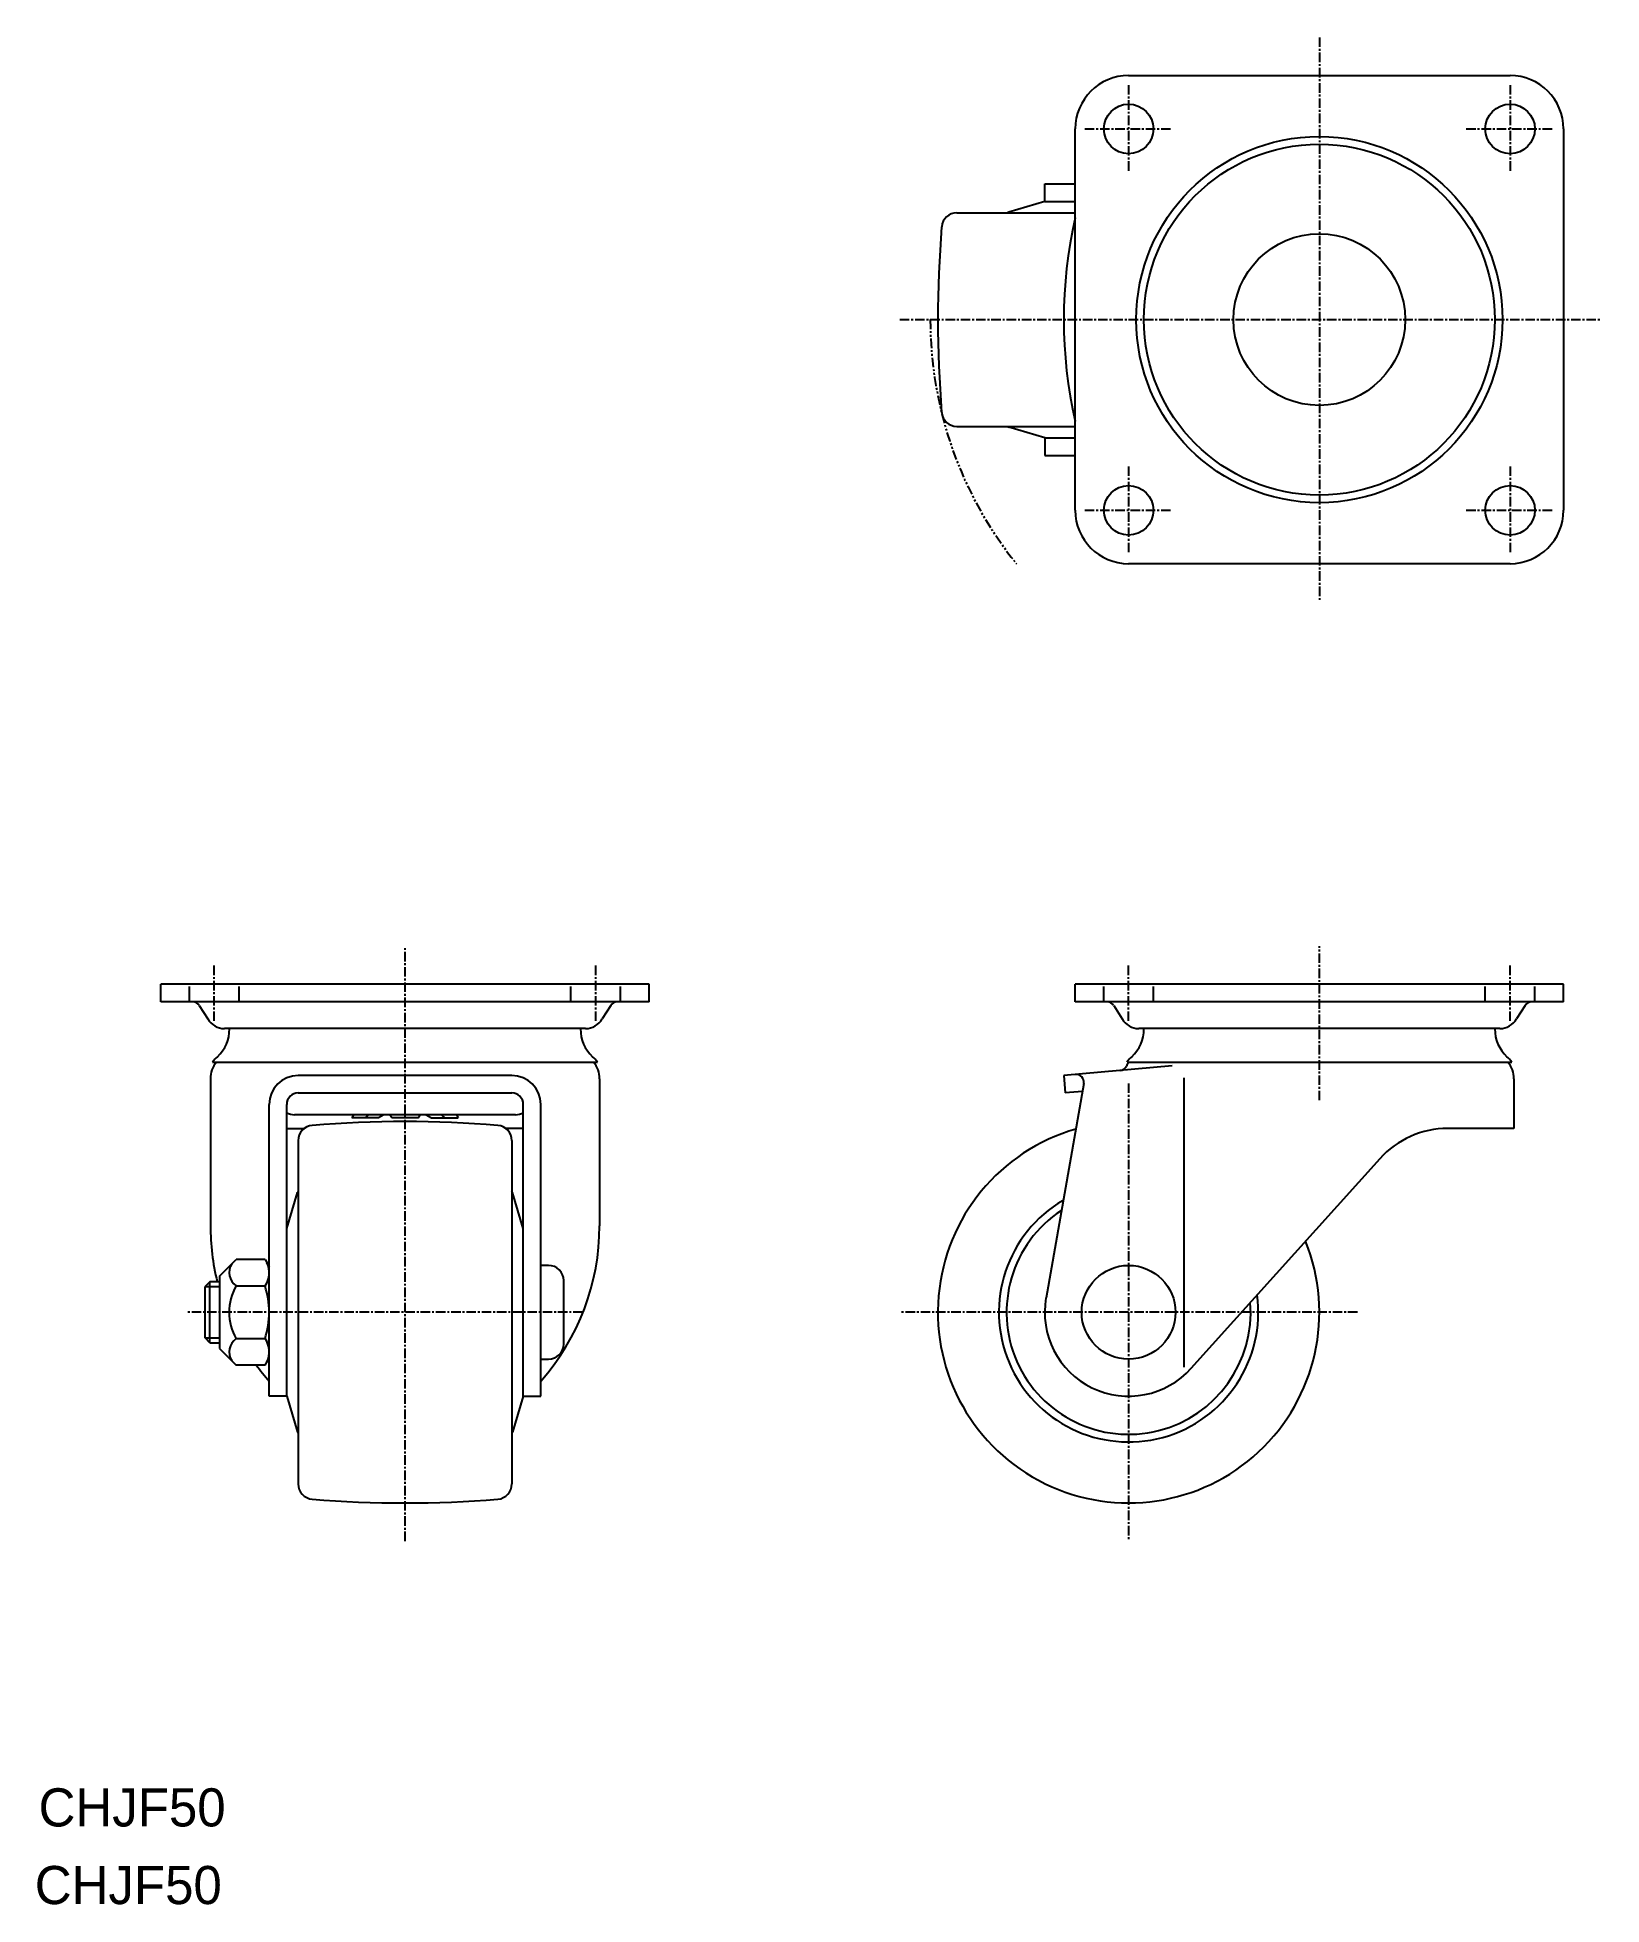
# Model space of a CAD drawing. Extents: x 0 to 205, y 0 to 245.
import ezdxf

# ---------------------------------------------------------------- set-up
doc = ezdxf.new("R2010")
doc.units = 0
for name, pattern in [('CENTER', [2, 1.25, -0.25, 0.25, -0.25]), ('DASHED', [3.5, 2, -1.5]), ('PHANTOM', [2.5, 1.25, -0.25, 0.25, -0.25, 0.25, -0.25])]:
    doc.linetypes.add(name, pattern=pattern)
doc.layers.get('0').update_dxf_attribs({"linetype": 'CONTINUOUS'})
doc.layers.add('CENTER', color=1, linetype='CENTER')

msp = doc.modelspace()

# ---------------------------------------------------------------- linework, layer by layer
at = {"color": 7, "linetype": 'CONTINUOUS'}
for p, q in [((143.38, 239.73), (193.38, 239.73)), ((136.38, 182.73), (136.38, 232.73)), ((200.38, 232.73), (200.38, 182.73)), ((132.38, 225.53), (136.38, 225.53)), ((132.38, 223.23), (132.38, 225.53)), ((132.38, 223.23), (127.67, 221.82)), ((132.38, 223.23), (136.38, 223.23)), ((120.87, 221.73), (136.38, 221.73)), ((120.87, 193.73), (136.38, 193.73)), ((132.38, 192.23), (127.67, 193.65)), ((132.38, 192.23), (132.38, 189.93)), ((132.38, 192.23), (136.38, 192.23)), ((132.38, 189.93), (136.38, 189.93)), ((193.38, 175.73), (143.38, 175.73)), ((16.53, 118.29), (16.53, 120.59)), ((80.53, 120.59), (16.53, 120.59)), ((80.53, 118.29), (80.53, 120.59)), ((136.38, 118.29), (136.38, 120.59)), ((200.38, 120.59), (136.38, 120.59)), ((200.38, 118.29), (200.38, 120.59)), ((80.53, 118.29), (16.53, 118.29)), ((21.57, 117.79), (22.69, 116.04)), ((75.49, 117.79), (74.36, 116.04)), ((200.38, 118.29), (136.38, 118.29)), ((141.42, 117.79), (142.55, 116.04)), ((195.34, 117.79), (194.22, 116.04)), ((72.2, 114.79), (24.86, 114.79)), ((25.53, 114.79), (25.53, 114.74)), ((71.53, 114.79), (71.53, 114.74)), ((192.05, 114.79), (144.71, 114.79)), ((145.38, 114.79), (145.38, 114.74)), ((191.38, 114.79), (191.38, 114.74)), ((23.31, 110.39), (73.75, 110.39)), ((143.17, 110.39), (193.6, 110.39)), ((23.03, 108.19), (23.03, 88.92)), ((62.53, 108.64), (34.53, 108.64)), ((74.03, 108.19), (74.03, 88.92)), ((149.07, 109.88), (134.88, 108.64)), ((134.88, 108.64), (135.08, 106.34)), ((150.62, 108.34), (150.62, 70.38)), ((193.88, 108.19), (193.88, 101.69)), ((34.53, 106.34), (62.53, 106.34)), ((137.5, 107.6), (132.55, 79.5)), ((137.32, 106.54), (135.08, 106.34)), ((30.73, 66.59), (30.73, 104.84)), ((33.03, 66.59), (33.03, 104.84)), ((63.03, 103.47), (34.03, 103.47)), ((41.77, 103.47), (41.58, 103.07)), ((45.06, 103.07), (41.58, 103.07)), ((43.76, 103.47), (43.32, 103.07)), ((45.76, 103.47), (45.06, 103.07)), ((46.79, 103.07), (46.53, 103.47)), ((50.27, 103.07), (46.79, 103.07)), ((50.27, 103.07), (50.53, 103.47)), ((51.3, 103.47), (51.99, 103.07)), ((51.99, 103.07), (55.48, 103.07)), ((53.3, 103.47), (53.74, 103.07)), ((55.29, 103.47), (55.48, 103.07)), ((64.03, 66.59), (64.03, 104.84)), ((66.33, 66.59), (66.33, 104.84)), ((33.03, 101.69), (35.3, 101.69)), ((64.03, 101.69), (61.75, 101.69)), ((193.88, 101.69), (185.22, 101.69)), ((34.53, 100.1), (34.53, 55.08)), ((62.53, 100.1), (62.53, 55.08)), ((176.3, 97.71), (151.53, 70.2)), ((33.03, 88.59), (34.44, 93.31)), ((64.03, 88.59), (62.61, 93.31)), ((24.23, 82.34), (26.41, 84.52)), ((30.19, 84.52), (26.41, 84.52)), ((30.19, 84.52), (30.73, 83.59)), ((67.33, 83.74), (66.33, 83.74)), ((22.95, 81.59), (22.33, 80.97)), ((22.33, 74.22), (22.33, 80.97)), ((24.23, 81.59), (22.95, 81.59)), ((22.95, 73.59), (22.95, 81.59)), ((24.23, 82.34), (24.23, 72.84)), ((26.41, 81.06), (30.19, 81.06)), ((69.33, 73.44), (69.33, 81.74)), ((22.95, 73.59), (22.33, 74.22)), ((22.95, 73.59), (24.23, 73.59)), ((30.19, 74.13), (26.41, 74.13)), ((24.23, 72.84), (26.41, 70.66)), ((30.19, 70.66), (30.73, 71.59)), ((66.33, 71.44), (67.33, 71.44)), ((30.19, 70.66), (26.41, 70.66)), ((33.03, 66.59), (30.73, 66.59)), ((33.03, 66.59), (34.44, 61.88)), ((64.03, 66.59), (62.61, 61.88)), ((64.03, 66.59), (66.33, 66.59))]:
    msp.add_line(p, q, dxfattribs=at)
at = {"color": 3, "linetype": 'DASHED'}
for p, q in [((20.28, 118.29), (20.28, 120.59)), ((26.78, 118.29), (26.78, 120.59)), ((70.28, 118.29), (70.28, 120.59)), ((76.78, 118.29), (76.78, 120.59)), ((140.13, 118.29), (140.13, 120.59)), ((146.63, 118.29), (146.63, 120.59)), ((190.13, 118.29), (190.13, 120.59)), ((196.63, 118.29), (196.63, 120.59))]:
    msp.add_line(p, q, dxfattribs=at)
at = {"color": 3, "linetype": 'CONTINUOUS'}
for p, q in [((22.33, 80.97), (24.23, 80.97)), ((22.33, 74.22), (24.23, 74.22))]:
    msp.add_line(p, q, dxfattribs=at)
at = {"color": 7, "linetype": 'CONTINUOUS'}
for centre, radius in [((143.38, 232.73), 3.25), ((193.38, 232.73), 3.25), ((168.38, 207.73), 24), ((168.38, 207.73), 23), ((168.38, 207.73), 11.25), ((143.38, 182.73), 3.25), ((193.38, 182.73), 3.25), ((143.38, 77.59), 6.15)]:
    msp.add_circle(centre, radius, dxfattribs=at)
for centre, radius, start, end in [((143.38, 232.73), 7, 90, 180), ((193.38, 232.73), 7, 0, 90), ((120.87, 219.73), 2, 90, 175.3493), ((127.78, 221.44), 0.4, 106.6992, 131.9241), ((194.88, 207.73), 60, 167.1614, 192.8386), ((268.38, 207.73), 150, 175.3493, 184.6507), ((120.87, 195.73), 2, 184.6507, 270), ((127.78, 194.03), 0.4, 228.0759, 253.3008), ((143.38, 182.73), 7, 180, 270), ((193.38, 182.73), 7, 270, 0), ((20.7, 117.29), 1, 30, 90), ((76.36, 117.29), 1, 90, 150), ((140.55, 117.29), 1, 30, 90), ((196.21, 117.29), 1, 90, 150), ((24.86, 117.29), 2.5, 210, 270), ((72.2, 117.29), 2.5, 270, 330), ((144.71, 117.29), 2.5, 210, 270), ((192.05, 117.29), 2.5, 270, 330), ((20.53, 114.74), 5, 313.2136, 0), ((76.53, 114.74), 5, 180, 226.7864), ((140.38, 114.74), 5, 313.2136, 0), ((196.38, 114.74), 5, 180, 226.7864), ((26.53, 108.19), 3.5, 140.9235, 180), ((26.2, 108.41), 3.5, 129.9149, 145.5579), ((70.86, 108.41), 3.5, 34.4421, 50.0851), ((70.53, 108.19), 3.5, 0, 39.0765), ((146.24, 108.34), 3.5, 144.0202, 154.432), ((146.05, 108.41), 3.5, 129.9149, 145.5579), ((190.71, 108.41), 3.5, 34.4421, 50.0851), ((190.38, 108.19), 3.5, 0, 39.0765), ((34.53, 104.84), 3.8, 90, 180), ((62.53, 104.84), 3.8, 0, 90), ((136.52, 107.77), 1, 350, 95), ((142.18, 110.28), 1, 275, 334.432), ((34.53, 104.84), 1.5, 90, 180), ((62.53, 104.84), 1.5, 0, 90), ((34.57, 107.43), 4, 247.3652, 262.2497), ((62.49, 107.43), 4, 277.7503, 292.6348), ((36.53, 100.1), 2, 94.6507, 180), ((48.53, -47.41), 150, 85.3493, 94.6507), ((60.53, 100.1), 2, 0, 85.3493), ((143.38, 77.59), 25, 106.1039, 21.8964), ((185.22, 89.69), 12, 90, 138), ((34.83, 93.19), 0.4, 138.0759, 163.3008), ((62.23, 93.19), 0.4, 16.6992, 41.9241), ((143.38, 77.59), 17, 120.3202, 7.6802), ((143.38, 77.59), 16, 123.4325, 4.568), ((53.76, 88.92), 30.73, 180, 193.794), ((43.3, 88.92), 30.73, 318.5388, 0), ((27.56, 82.79), 2.08, 146.3736, 236.3736), ((27.66, 82.79), 3.07, 325.6158, 25.6158), ((67.33, 81.74), 2, 0, 90), ((32.41, 77.59), 6.93, 150, 210), ((19.26, 77.59), 11.46, 342.412, 17.588), ((143.38, 77.59), 11, 170, 318.2456), ((27.56, 72.4), 2.08, 123.6264, 213.6264), ((27.66, 72.4), 3.07, 334.3842, 34.3842), ((67.33, 73.44), 2, 270, 0), ((53.76, 88.92), 30.73, 216.4477, 221.4612), ((34.83, 61.99), 0.4, 196.6992, 221.9241), ((62.23, 61.99), 0.4, 318.0759, 343.3008), ((36.53, 55.08), 2, 180, 265.3493), ((60.53, 55.08), 2, 274.6507, 0), ((48.53, 202.59), 150, 265.3493, 274.6507)]:
    msp.add_arc(centre, radius, start, end, dxfattribs=at)
at = {"color": 3, "linetype": 'PHANTOM'}
msp.add_arc((168.38, 207.73), 51, 180, 218.8623, dxfattribs=at)
at = {"layer": 'CENTER', "color": 1, "linetype": 'CENTER'}
for p, q in [((168.38, 244.73), (168.38, 170.73)), ((143.38, 238.48), (143.38, 226.98)), ((193.38, 238.48), (193.38, 226.98)), ((137.63, 232.73), (149.13, 232.73)), ((187.63, 232.73), (199.13, 232.73)), ((113.38, 207.73), (205.38, 207.73)), ((143.38, 188.48), (143.38, 176.98)), ((193.38, 188.48), (193.38, 176.98)), ((137.63, 182.73), (149.13, 182.73)), ((187.63, 182.73), (199.13, 182.73)), ((48.53, 47.59), (48.53, 125.59)), ((168.38, 105.39), (168.38, 125.59)), ((23.53, 115.79), (23.53, 123.09)), ((73.53, 115.79), (73.53, 123.09)), ((143.38, 115.79), (143.38, 123.09)), ((193.38, 115.79), (193.38, 123.09)), ((143.38, 107.59), (143.38, 47.59)), ((71.83, 77.59), (19.83, 77.59)), ((173.38, 77.59), (113.38, 77.59))]:
    msp.add_line(p, q, dxfattribs=at)

# ---------------------------------------------------------------- texts
for p in [(0.5, 10.18), (0, 0)]:
    msp.add_text('CHJF50', height=5).set_placement(p)

doc.saveas('drawing.dxf')
